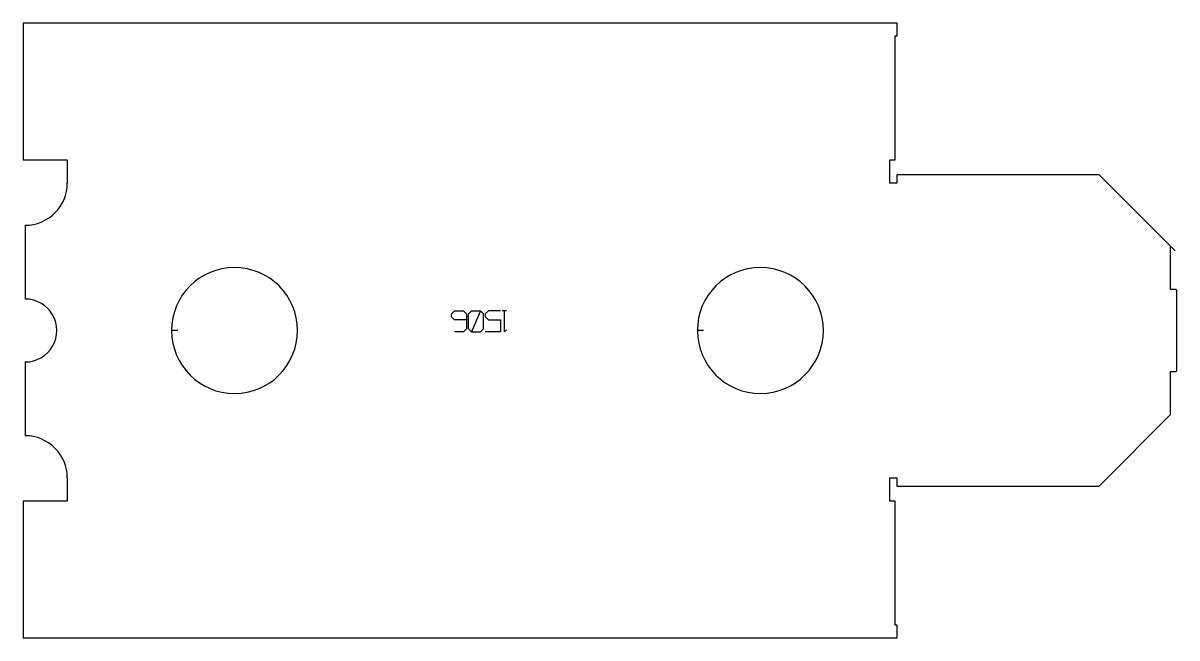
# Model space of a CAD drawing. Extents: x 377 to 926, y 2047 to 2339.
import ezdxf

# ---------------------------------------------------------------- set-up
doc = ezdxf.new("R2010")
doc.units = 0

msp = doc.modelspace()

# ---------------------------------------------------------------- linework, layer by layer
for p, q in [((792.55, 2339.31), (376.95, 2339.31)), ((376.95, 2339.31), (376.95, 2274.21)), ((792.55, 2333.21), (792.55, 2339.31)), ((791.55, 2274.21), (791.55, 2333.21)), ((791.55, 2333.21), (792.55, 2333.21)), ((376.95, 2274.21), (397.95, 2274.21)), ((397.95, 2274.21), (397.95, 2263.13)), ((789.05, 2263.18), (789.05, 2274.21)), ((789.05, 2274.21), (791.55, 2274.21)), ((888.52, 2267.18), (792.45, 2267.18)), ((792.45, 2267.18), (792.45, 2263.18)), ((922.54, 2233.16), (888.52, 2267.18)), ((792.45, 2263.18), (789.05, 2263.18)), ((377.95, 2243.18), (377.95, 2208.08)), ((924.66, 2231.04), (922.54, 2233.16)), ((922.55, 2212.68), (922.55, 2233.13)), ((925, 2212.68), (922.55, 2212.68)), ((925.55, 2174.13), (925.55, 2212.13)), ((580.66, 2201.07), (582.09, 2202.49)), ((580.66, 2199.64), (580.66, 2201.07)), ((582.09, 2202.49), (586.37, 2202.49)), ((586.37, 2202.49), (587.8, 2201.07)), ((587.8, 2201.07), (587.8, 2193.92)), ((588.7, 2201.07), (590.12, 2202.49)), ((588.7, 2193.92), (588.7, 2201.07)), ((594.41, 2202.49), (590.12, 2192.49)), ((590.12, 2202.49), (594.41, 2202.49)), ((595.84, 2201.07), (594.41, 2202.49)), ((595.84, 2193.92), (595.84, 2201.07)), ((598.16, 2202.49), (596.73, 2201.07)), ((596.73, 2201.07), (596.73, 2199.64)), ((603.87, 2202.49), (598.16, 2202.49)), ((606.82, 2202.49), (604.77, 2202.49)), ((605.79, 2192.49), (605.79, 2202.49)), ((582.09, 2198.21), (580.66, 2199.64)), ((587.8, 2198.21), (582.09, 2198.21)), ((596.73, 2199.64), (598.16, 2198.21)), ((598.16, 2198.21), (603.87, 2198.21)), ((603.87, 2198.21), (603.87, 2192.49)), ((450.5, 2193.08), (447.55, 2193.08)), ((586.37, 2192.49), (582.09, 2192.49)), ((587.8, 2193.92), (586.37, 2192.49)), ((590.12, 2192.49), (588.7, 2193.92)), ((590.12, 2192.49), (594.41, 2192.49)), ((594.41, 2192.49), (595.84, 2193.92)), ((603.87, 2192.49), (596.73, 2192.49)), ((606.82, 2193.52), (605.79, 2192.49)), ((700.5, 2193.08), (697.55, 2193.08)), ((377.95, 2178.18), (377.95, 2143.08)), ((922.55, 2153.11), (922.55, 2173.58)), ((922.55, 2173.58), (925, 2173.58)), ((888.52, 2119.08), (922.55, 2153.11)), ((397.95, 2123.13), (397.95, 2112.05)), ((789.05, 2112.05), (789.05, 2123.08)), ((789.05, 2123.08), (792.45, 2123.08)), ((792.45, 2123.08), (792.45, 2119.08)), ((792.45, 2119.08), (888.52, 2119.08)), ((397.95, 2112.05), (376.95, 2112.05)), ((376.95, 2112.05), (376.95, 2046.95)), ((791.55, 2112.05), (789.05, 2112.05)), ((791.55, 2053.05), (791.55, 2112.05)), ((792.55, 2053.05), (791.55, 2053.05)), ((792.55, 2046.95), (792.55, 2053.05)), ((376.95, 2046.95), (792.55, 2046.95))]:
    msp.add_line(p, q)
for centre, radius, start, end in [((378, 2263.13), 19.95, 269.8564, 0), ((477.5, 2193.13), 29.95, 180.0957, 180), ((727.5, 2193.13), 29.95, 180.0957, 180), ((925, 2212.13), 0.55, 0, 90), ((378, 2193.13), 14.95, 269.8084, 90.1916), ((925, 2174.13), 0.55, 270, 0), ((378, 2123.13), 19.95, 0, 90.1436)]:
    msp.add_arc(centre, radius, start, end)

doc.saveas('drawing.dxf')
